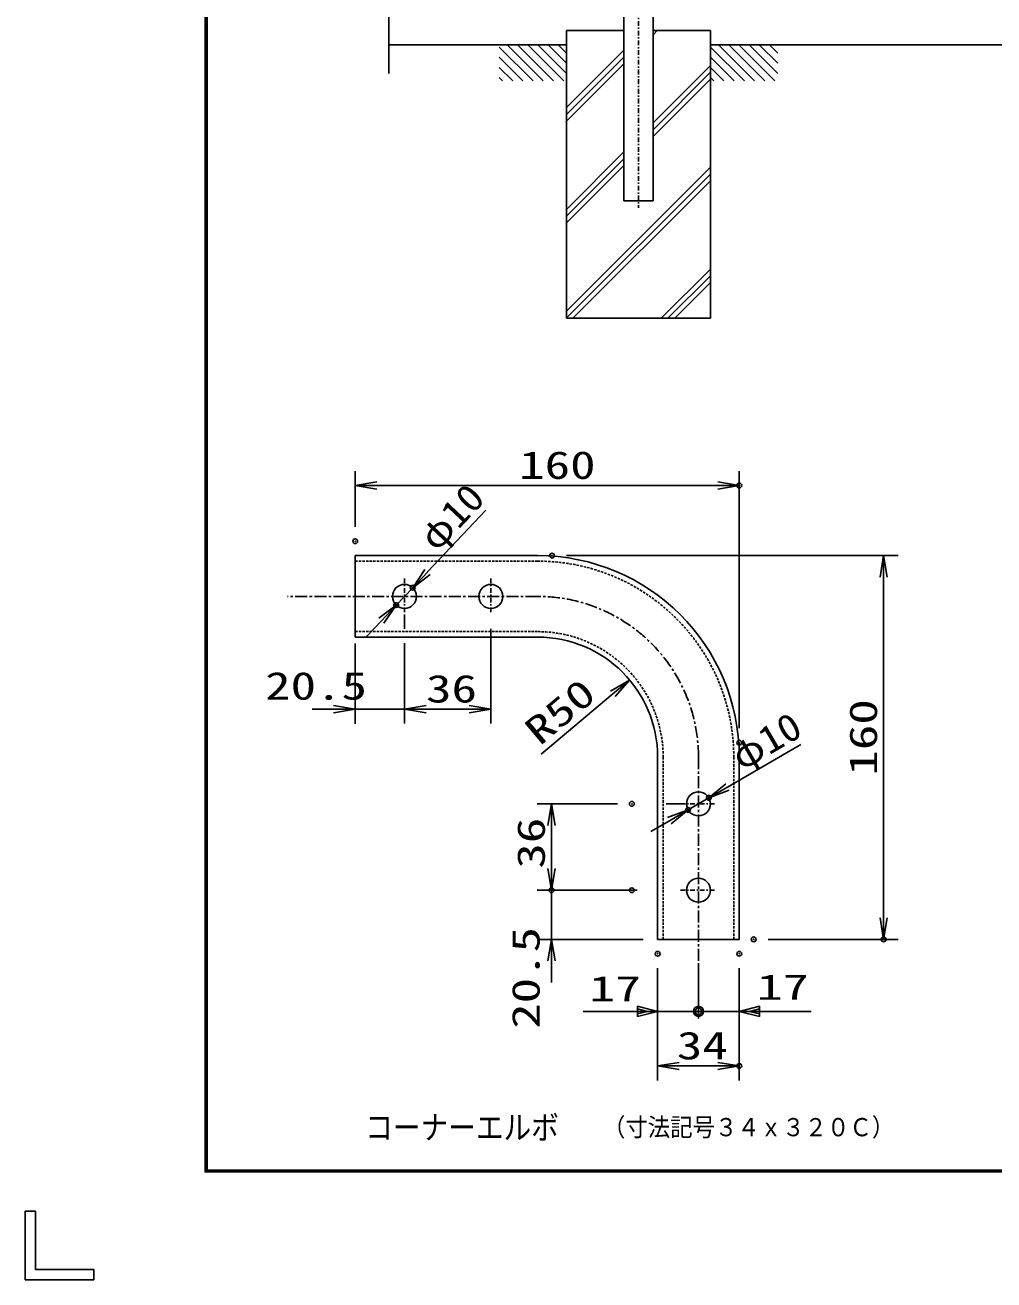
# Model space of a CAD drawing. Units: millimetres, scale not verified, with parts at other scales. Extents: x -4425 to 4425, y -3150 to 3150.
# Drawn here: x -4425 to -2407, y -3150 to -534 of the extents above; entities that cross this region are included whole.
import ezdxf
from ezdxf.enums import TextEntityAlignment as Align

# ---------------------------------------------------------------- set-up
doc = ezdxf.new("R2010")
doc.units = ezdxf.units.MM
doc.header["$LTSCALE"] = 20
doc.header["$PDMODE"] = 32
doc.header["$PDSIZE"] = 10
for name, pattern in [('USER1', [1.01, 0.5, -0.25, 0.01, -0.25]), ('USER3', [0.375, 0.25, -0.125]), ('USER4', [2, 1.25, -0.25, 0.25, -0.25])]:
    doc.linetypes.add(name, pattern=pattern)
for name, color, linetype, lineweight in [('0-0_1', 7, 'Continuous', 25), ('0-1_0', 7, 'Continuous', 25), ('0-3_EXTCNT-L', 4, 'Continuous', 25), ('0-5_WAKU', 7, 'Continuous', 25), ('0-7_Hatch', 4, 'Continuous', 25)]:
    doc.layers.add(name, color=color, linetype=linetype, lineweight=lineweight)
doc.layers.add('0-2_DEFPOINTS', color=7, linetype='Continuous')
doc.styles.add('ＭＳ ゴシック', font='')
doc.styles.get('ＭＳ ゴシック').set_extended_font_data('MS Gothic')

# ---------------------------------------------------------------- blocks, each defined once
blk = doc.blocks.new('C10')
at = {"layer": '0-0_1', "color": 4}
blk.add_line((18355.4, 54939.8), (19766.4, 53528.8), dxfattribs=at)
blk = doc.blocks.new('C11')
at = {"layer": '0-0_1', "color": 4}
blk.add_line((18690.6, 55028.8), (20190.6, 53528.8), dxfattribs=at)
blk = doc.blocks.new('C12')
at = {"layer": '0-0_1', "color": 4}
blk.add_line((19114.9, 55028.8), (20614.9, 53528.8), dxfattribs=at)
blk = doc.blocks.new('C13')
at = {"layer": '0-0_1', "color": 4}
blk.add_line((19539.2, 55028.8), (21039.2, 53528.8), dxfattribs=at)
blk = doc.blocks.new('C14')
at = {"layer": '0-0_1', "color": 4}
blk.add_line((19963.4, 55028.8), (21155.4, 53836.9), dxfattribs=at)
blk = doc.blocks.new('C15')
at = {"layer": '0-0_1', "color": 4}
blk.add_line((20387.7, 55028.8), (21155.4, 54261.1), dxfattribs=at)
blk = doc.blocks.new('C16')
at = {"layer": '0-0_1', "color": 4}
blk.add_line((20811.9, 55028.8), (21155.4, 54685.4), dxfattribs=at)
blk = doc.blocks.new('C17')
at = {"layer": '0-0_1', "color": 4}
blk.add_line((18355.4, 54515.5), (19342.1, 53528.8), dxfattribs=at)
blk = doc.blocks.new('C18')
at = {"layer": '0-0_1', "color": 4}
blk.add_line((18355.4, 54091.3), (18917.8, 53528.8), dxfattribs=at)
blk = doc.blocks.new('C19')
at = {"layer": '0-0_1', "color": 4}
blk.add_line((18355.4, 53667), (18493.6, 53528.8), dxfattribs=at)
blk = doc.blocks.new('C20')
at = {"layer": '0-0_1', "color": 4}
blk.add_line((27155.4, 54939.8), (28566.4, 53528.8), dxfattribs=at)
blk = doc.blocks.new('C21')
at = {"layer": '0-0_1', "color": 4}
blk.add_line((27490.6, 55028.8), (28990.6, 53528.8), dxfattribs=at)
blk = doc.blocks.new('C22')
at = {"layer": '0-0_1', "color": 4}
blk.add_line((27914.9, 55028.8), (29414.9, 53528.8), dxfattribs=at)
blk = doc.blocks.new('C23')
at = {"layer": '0-0_1', "color": 4}
blk.add_line((28339.2, 55028.8), (29839.2, 53528.8), dxfattribs=at)
blk = doc.blocks.new('C24')
at = {"layer": '0-0_1', "color": 4}
blk.add_line((28763.4, 55028.8), (29955.4, 53836.9), dxfattribs=at)
blk = doc.blocks.new('C25')
at = {"layer": '0-0_1', "color": 4}
blk.add_line((29187.7, 55028.8), (29955.4, 54261.1), dxfattribs=at)
blk = doc.blocks.new('C26')
at = {"layer": '0-0_1', "color": 4}
blk.add_line((29611.9, 55028.8), (29955.4, 54685.4), dxfattribs=at)
blk = doc.blocks.new('C27')
at = {"layer": '0-0_1', "color": 4}
blk.add_line((27155.4, 54515.5), (28142.1, 53528.8), dxfattribs=at)
blk = doc.blocks.new('C28')
at = {"layer": '0-0_1', "color": 4}
blk.add_line((27155.4, 54091.3), (27717.8, 53528.8), dxfattribs=at)
blk = doc.blocks.new('C29')
at = {"layer": '0-0_1', "color": 4}
blk.add_line((27155.4, 53667), (27293.6, 53528.8), dxfattribs=at)
blk = doc.blocks.new('C74')
at = {"layer": '0-0_1', "color": 4}
blk.add_line((21423, 43228.8), (27155.4, 48961.2), dxfattribs=at)
blk = doc.blocks.new('C75')
at = {"layer": '0-0_1', "color": 4}
blk.add_line((21155.4, 43244.1), (27155.4, 49244.1), dxfattribs=at)
blk = doc.blocks.new('C76')
at = {"layer": '0-0_1', "color": 4}
blk.add_line((21155.4, 43526.9), (27155.4, 49526.9), dxfattribs=at)
blk = doc.blocks.new('C77')
at = {"layer": '0-0_1', "color": 4}
blk.add_line((21155.4, 47203.9), (23549.4, 49597.9), dxfattribs=at)
blk = doc.blocks.new('C78')
at = {"layer": '0-0_1', "color": 4}
blk.add_line((24761.4, 50809.9), (27155.4, 53203.9), dxfattribs=at)
blk = doc.blocks.new('C79')
at = {"layer": '0-0_1', "color": 4}
blk.add_line((21155.4, 47486.7), (23549.4, 49880.7), dxfattribs=at)
blk = doc.blocks.new('C80')
at = {"layer": '0-0_1', "color": 4}
blk.add_line((24761.4, 51092.7), (27155.4, 53486.7), dxfattribs=at)
blk = doc.blocks.new('C81')
at = {"layer": '0-0_1', "color": 4}
blk.add_line((21155.4, 47769.5), (23549.4, 50163.5), dxfattribs=at)
blk = doc.blocks.new('C82')
at = {"layer": '0-0_1', "color": 4}
blk.add_line((24761.4, 51375.6), (27155.4, 53769.5), dxfattribs=at)
blk = doc.blocks.new('C83')
at = {"layer": '0-0_1', "color": 4}
blk.add_line((21155.4, 51446.5), (23549.4, 53840.5), dxfattribs=at)
blk = doc.blocks.new('C84')
at = {"layer": '0-0_1', "color": 4}
blk.add_line((24761.4, 55052.5), (24937.7, 55228.8), dxfattribs=at)
blk = doc.blocks.new('C85')
at = {"layer": '0-0_1', "color": 4}
blk.add_line((21155.4, 51729.4), (23549.4, 54123.4), dxfattribs=at)
blk = doc.blocks.new('C86')
at = {"layer": '0-0_1', "color": 4}
blk.add_line((21155.4, 52012.2), (23549.4, 54406.2), dxfattribs=at)
blk = doc.blocks.new('DARROWS')
at = {"layer": '0-1_0', "color": 2}
blk.add_line((0, 0), (-19.982, 0), dxfattribs=at)
blk.add_lwpolyline([(-20, -3.333), (0, 0), (-20, 3.333)], dxfattribs=at)

msp = doc.modelspace()

# ---------------------------------------------------------------- linework, layer by layer
at = {"layer": '0-0_1', "color": 4, "linetype": 'USER1'}
for p, q in [((-3147.11, 2544.68), (-3147.11, -915.03)), ((-3634.65, -1687.45), (-3634.65, -1762.45)), ((-3454.65, -1687.45), (-3454.65, -1762.45)), ((-3059.65, -2157.45), (-2984.65, -2157.45)), ((-3059.65, -2337.45), (-2984.65, -2337.45))]:
    msp.add_line(p, q, dxfattribs=at)
at = {"layer": '0-0_1', "color": 4}
for p, q in [((-3667.12, -233.18), (-3667.11, -634.67)), ((-3099.89, -1145.32), (-2997.11, -1042.55)), ((-3085.74, -1145.32), (-2997.11, -1056.69)), ((-3071.6, -1145.32), (-2997.11, -1070.83)), ((-3022.15, -2519.29), (-3022.15, -2604.95)), ((-3107.15, -2589.95), (-3022.15, -2589.95))]:
    msp.add_line(p, q, dxfattribs=at)
at = {"layer": '0-0_1'}
for p, q in [((-3177.42, -515.32), (-3177.42, -900.32)), ((-3116.82, -515.32), (-3116.81, -900.32)), ((-3297.11, -545.32), (-3297.11, -1145.32)), ((-3297.11, -545.32), (-3177.42, -545.32)), ((-3116.82, -545.32), (-2997.11, -545.32)), ((-2997.11, -545.32), (-2997.11, -1145.32)), ((-3297.11, -575.32), (-3667.12, -575.32)), ((-1297.12, -575.32), (-2997.11, -575.32)), ((-3177.42, -900.32), (-3116.81, -900.32)), ((-3297.11, -1145.32), (-2997.11, -1145.32)), ((-3357.15, -1639.95), (-3737.15, -1639.95)), ((-3737.15, -1639.95), (-3737.15, -1809.95)), ((-3634.65, -1762.45), (-3634.65, -1792.45)), ((-3634.65, -1762.45), (-3634.65, -1792.45)), ((-3357.15, -1809.95), (-3737.15, -1809.95)), ((-2937.15, -2059.95), (-2937.15, -2029.95)), ((-3107.15, -2059.95), (-3107.15, -2439.95)), ((-3059.65, -2157.45), (-3089.65, -2157.45)), ((-3022.15, -2489.29), (-3022.15, -2519.29))]:
    msp.add_line(p, q, dxfattribs=at)
at = {"layer": '0-0_1', "linetype": 'USER3'}
for p, q in [((-3357.15, -1651.45), (-3737.15, -1651.45)), ((-3357.15, -1798.45), (-3737.15, -1798.45)), ((-3095.65, -2059.95), (-3095.65, -2439.95)), ((-2948.65, -2059.95), (-2948.65, -2439.95))]:
    msp.add_line(p, q, dxfattribs=at)
at = {"layer": '0-0_1', "color": 4, "linetype": 'USER4'}
for p, q in [((-3357.15, -1724.95), (-3878.15, -1724.95)), ((-3022.15, -2059.95), (-3022.15, -2489.29))]:
    msp.add_line(p, q, dxfattribs=at)
at = {"layer": '0-0_1'}
msp.add_lwpolyline([(-2937.15, -2059.95), (-2937.15, -2439.95), (-3107.15, -2439.95)], dxfattribs=at)
at = {"layer": '0-0_1', "color": 4}
for points in [[(-3262.15, -2589.95), (-3107.15, -2589.95), (-3149.15, -2600.45), (-3149.15, -2579.45), (-3107.15, -2589.95)], [(-3149.15, -2584.7), (-3128.15, -2589.95), (-3149.15, -2595.2)], [(-2937.15, -2589.95), (-3022.15, -2589.95), (-3022.15, -2579.45)], [(-2787.15, -2589.95), (-2937.15, -2589.95), (-2895.15, -2579.45), (-2895.15, -2600.45), (-2937.15, -2589.95)], [(-2895.15, -2595.2), (-2916.15, -2589.95), (-2895.15, -2584.7)]]:
    msp.add_lwpolyline(points, dxfattribs=at)
for radius in [10.5, 6.83]:
    msp.add_circle((-3022.15, -2589.95), radius, dxfattribs=at)
at = {"layer": '0-0_1'}
for radius in [420, 250]:
    msp.add_arc((-3357.15, -2059.95), radius, 0, 90, dxfattribs=at)
at = {"layer": '0-0_1', "linetype": 'USER3'}
for radius in [408.5, 261.5]:
    msp.add_arc((-3357.15, -2059.95), radius, 0, 90, dxfattribs=at)
at = {"layer": '0-0_1', "color": 4, "linetype": 'USER4'}
msp.add_arc((-3357.15, -2059.95), 335, 0, 90, dxfattribs=at)
at = {"layer": '0-2_DEFPOINTS'}
for p in [(-2937.15, -1493.76), (-3737.15, -1609.95), (-3327.15, -1639.95), (-3617.47, -1706.79), (-3651.83, -1743.11), (-2937.15, -2029.95), (-3000.53, -2144.89), (-3160.87, -2157.45), (-3043.77, -2170.01), (-3328.37, -2337.45), (-3160.87, -2337.45), (-2907.15, -2439.95), (-2636.37, -2439.95), (-3107.15, -2469.95), (-2937.15, -2469.95), (-2937.15, -2703.76)]:
    msp.add_point(p, dxfattribs=at)
at = {"layer": '0-3_EXTCNT-L', "color": 1}
for p, q in [((-3737.15, -1579.95), (-3737.15, -1463.76)), ((-2937.15, -1999.95), (-2937.15, -1463.76)), ((-3297.15, -1639.95), (-2606.37, -1639.95)), ((-3454.65, -1792.45), (-3454.65, -1989.95)), ((-3737.15, -1823.05), (-3737.15, -1990.55)), ((-3634.65, -1822.45), (-3634.65, -1989.95)), ((-3737.15, -1931.15), (-3737.15, -1989.95)), ((-3634.65, -1913.65), (-3634.65, -1989.95)), ((-3190.87, -2157.45), (-3358.37, -2157.45)), ((-3190.87, -2337.45), (-3358.37, -2337.45)), ((-3149.65, -2337.45), (-3358.37, -2337.45)), ((-3137.15, -2439.95), (-3358.37, -2439.95)), ((-2877.15, -2439.95), (-2606.37, -2439.95)), ((-3107.15, -2499.95), (-3107.15, -2733.76)), ((-2937.15, -2499.95), (-2937.15, -2733.76))]:
    msp.add_line(p, q, dxfattribs=at)
at = {"layer": '0-3_EXTCNT-L', "color": 2}
for p, q in [((-3692.15, -1493.76), (-2982.15, -1493.76)), ((-2636.37, -1684.95), (-2636.37, -2394.95)), ((-3349.96, -2053.5), (-3200.56, -1928.18)), ((-3782.15, -1959.95), (-3827.15, -1959.95)), ((-3737.15, -1959.95), (-3634.65, -1959.95)), ((-3589.65, -1959.95), (-3499.65, -1959.95)), ((-3589.65, -1959.95), (-3544.65, -1959.95)), ((-3328.37, -2202.45), (-3328.37, -2292.45)), ((-3328.37, -2292.45), (-3328.37, -2247.45)), ((-3328.37, -2337.45), (-3328.37, -2439.95)), ((-3328.37, -2484.95), (-3328.37, -2529.95)), ((-3062.15, -2703.76), (-2982.15, -2703.76))]:
    msp.add_line(p, q, dxfattribs=at)
at = {"layer": '0-5_WAKU'}
for p, q in [((-4047.88, -2922.76), (-4047.88, 2923.24)), ((-4403.4, -3006.51), (-4403.4, -3128.27)), ((-4281.63, -3149.76), (-4424.88, -3149.76))]:
    msp.add_line(p, q, dxfattribs=at)
msp.add_lwpolyline([(-4049.88, 2925.24), (4200.12, 2925.24), (4200.12, -2924.76), (-4049.88, -2924.76)], close=True, dxfattribs=at)
for points in [[(4198.12, 2923.24), (4198.12, -2922.76), (-4047.88, -2922.76)], [(4196.12, 2921.24), (4196.12, -2920.76), (-4045.88, -2920.76)], [(-4045.88, -2920.76), (-4045.88, 2921.24), (4196.12, 2921.24)], [(-4424.88, -3149.76), (-4424.88, -3006.51), (-4403.4, -3006.51)], [(-4403.4, -3128.27), (-4281.63, -3128.27), (-4281.63, -3149.76)]]:
    msp.add_lwpolyline(points, dxfattribs=at)
at = {"layer": '0-7_Hatch', "color": 2}
for p, q in [((-3464.9, -1545.53), (-3586.54, -1674.1)), ((-3651.83, -1743.11), (-3617.47, -1706.79)), ((-3682.76, -1775.8), (-3713.68, -1808.49)), ((-2808.57, -2033.38), (-2961.62, -2122.29)), ((-3043.77, -2170.01), (-3000.53, -2144.89)), ((-3082.68, -2192.61), (-3121.59, -2215.22))]:
    msp.add_line(p, q, dxfattribs=at)
at = {"layer": '0-7_Hatch', "color": 8}
for centre in [(-3634.65, -1724.95), (-3454.65, -1724.95), (-3022.15, -2157.45), (-3022.15, -2337.45)]:
    msp.add_circle(centre, 25, dxfattribs=at)

# ---------------------------------------------------------------- block references
at = {"layer": '0-1_0', "xscale": 0.05, "yscale": 0.05}
for name, p in [('C84', (-4354.88, -3306.76)), ('C11', (-4354.88, -3326.76)), ('C12', (-4354.88, -3326.76)), ('C13', (-4354.88, -3326.76)), ('C14', (-4354.88, -3326.76)), ('C15', (-4354.88, -3326.76)), ('C16', (-4354.88, -3326.76)), ('C21', (-4354.88, -3326.76)), ('C22', (-4354.88, -3326.76)), ('C23', (-4354.88, -3326.76)), ('C24', (-4354.88, -3326.76)), ('C25', (-4354.88, -3326.76)), ('C26', (-4354.88, -3326.76)), ('C10', (-4354.88, -3326.76)), ('C17', (-4354.88, -3326.76)), ('C86', (-4354.88, -3306.76)), ('C85', (-4354.88, -3306.76)), ('C20', (-4354.88, -3326.76)), ('C27', (-4354.88, -3326.76)), ('C18', (-4354.88, -3326.76)), ('C83', (-4354.88, -3306.76)), ('C82', (-4354.88, -3306.76)), ('C28', (-4354.88, -3326.76)), ('C19', (-4354.88, -3326.76)), ('C80', (-4354.88, -3306.76)), ('C78', (-4354.88, -3306.76)), ('C29', (-4354.88, -3326.76)), ('C81', (-4354.88, -3306.76)), ('C79', (-4354.88, -3306.76)), ('C77', (-4354.88, -3306.76)), ('C76', (-4354.88, -3306.76)), ('C75', (-4354.88, -3306.76)), ('C74', (-4354.88, -3306.76))]:
    msp.add_blockref(name, p, dxfattribs=at)
at = {"layer": '0-3_EXTCNT-L', "xscale": 2.25, "yscale": 2.25}
for p, rotation in [((-3737.15, -1493.76), 180), ((-2636.37, -1639.95), 90), ((-3166.08, -1899.26), 39.99018), ((-3634.65, -1959.95), 180), ((-3634.65, -1959.95), 180), ((-3328.37, -2157.45), 90), ((-3328.37, -2337.45), 270), ((-3328.37, -2337.45), 270), ((-2636.37, -2439.95), 270), ((-3328.37, -2439.95), 90), ((-3107.15, -2703.76), 180)]:
    msp.add_blockref('DARROWS', p, dxfattribs=dict(at, rotation=rotation))
for p in [(-2937.15, -1493.76), (-3737.15, -1959.95), (-3454.65, -1959.95), (-2937.15, -2703.76)]:
    msp.add_blockref('DARROWS', p, dxfattribs=at)
at = {"layer": '0-7_Hatch', "xscale": 2.25, "yscale": 2.25}
for p, rotation in [((-3617.47, -1706.79), 226.58729), ((-3651.83, -1743.11), 46.58729), ((-3000.53, -2144.89), 210.15331), ((-3043.77, -2170.01), 30.15331)]:
    msp.add_blockref('DARROWS', p, dxfattribs=dict(at, rotation=rotation))

# ---------------------------------------------------------------- texts
at = {"layer": '0-0_1', "color": 4, "style": 'ＭＳ ゴシック'}
for s, height, width, p in [('17', 53.04, 1.5, (-3249.87, -2585.09)), ('17', 53.04, 1.5, (-2900.67, -2581.79)), ('コーナーエルボ', 49.68, 0.85, (-3716.17, -2871.51)), ('（寸法記号３４ｘ３２０Ｃ）', 38.03, 0.9, (-3221.17, -2861.77))]:
    msp.add_text(s, height=height, dxfattribs=dict(at, width=width)).set_placement(p, align=Align.BOTTOM_LEFT)
at = {"layer": '0-3_EXTCNT-L', "color": 3, "style": 'ＭＳ ゴシック', "width": 1.35}
for s, p in [('160', (-3395.65, -1497.36)), ('20.5', (-3924.88, -1957.64)), ('36', (-3589.65, -1963.55)), ('34', (-3067.15, -2707.36))]:
    msp.add_text(s, height=57.77, dxfattribs=at).set_placement(p, align=Align.BOTTOM_LEFT)
for s, rotation, p in [('R50', 39.99, (-3341.9, -2051.44)), ('160', 90, (-2632.76, -2098.45)), ('36', 90, (-3324.76, -2292.45)), ('20.5', 90, (-3335.64, -2626.32))]:
    msp.add_text(s, height=57.77, rotation=rotation, dxfattribs=at).set_placement(p, align=Align.BOTTOM_LEFT)
at = {"layer": '0-7_Hatch', "color": 3, "style": 'ＭＳ ゴシック', "width": 1.1}
for rotation, p in [(46.587, (-3555.27, -1646.29)), (30.153, (-2923.76, -2104.46))]:
    msp.add_text('φ10', height=57.77, rotation=rotation, dxfattribs=at).set_placement(p, align=Align.BOTTOM_LEFT)

doc.saveas('drawing.dxf')
